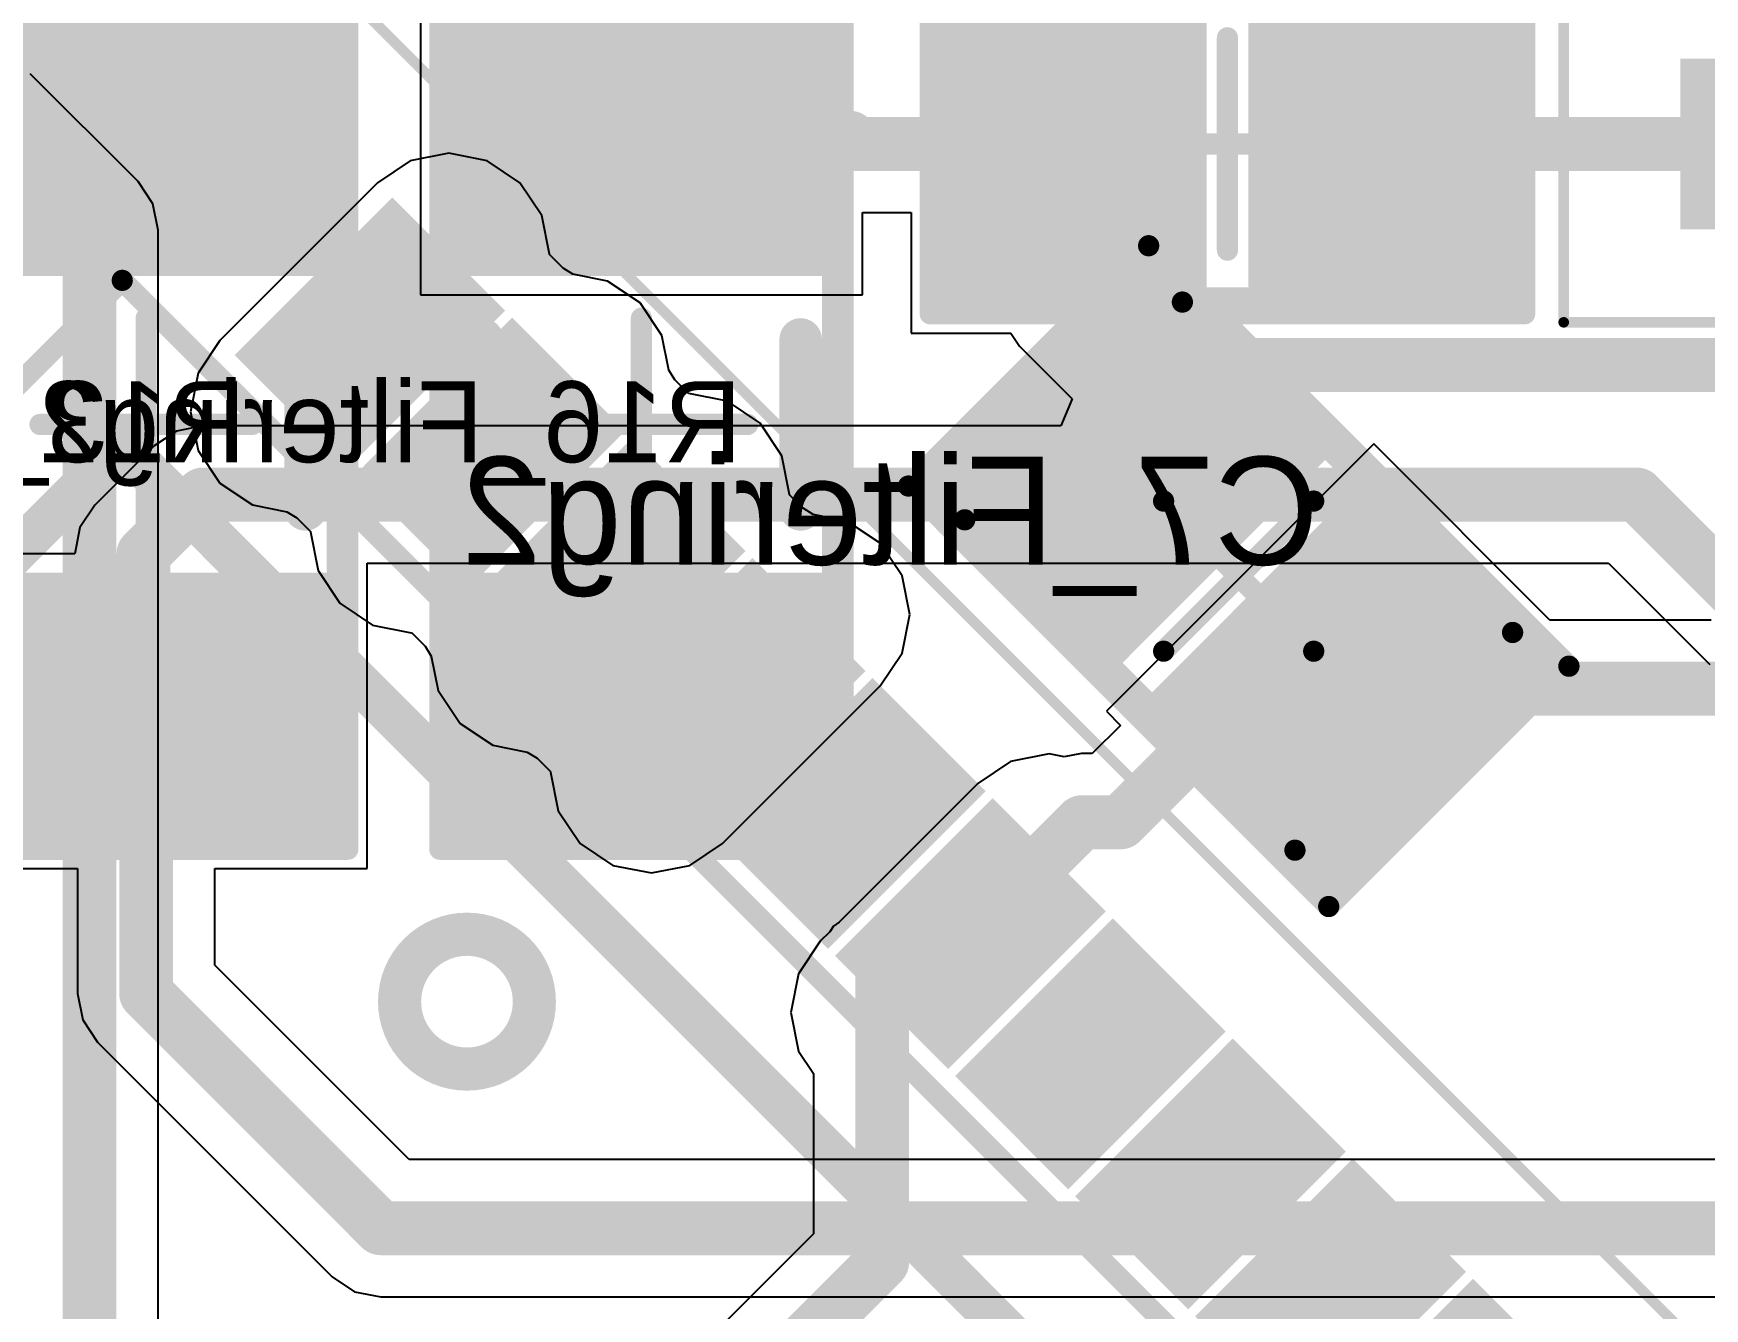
# Model space of a CAD drawing. Header units: millimetres. Extents: x 0.91 to 3, y 1 to 3.
# Drawn here: x 1.9756 to 2.2855, y 2.0801 to 2.3165 of the extents above; entities that cross this region are included whole.
import ezdxf

# ---------------------------------------------------------------- set-up
doc = ezdxf.new("R2010")
doc.units = ezdxf.units.MM
doc.header["$MEASUREMENT"] = 0
for name, color, linetype in [('BottomLayer', 5, 'Continuous'), ('BottomOverlay', 54, 'Continuous'), ('BottomPaste', 16, 'Continuous'), ('BottomSolder', 6, 'Continuous'), ('Mechanical13', 56, 'Continuous'), ('Mechanical15', 56, 'Continuous'), ('MultiLayer', 9, 'Continuous'), ('TopLayer', 1, 'Continuous'), ('TopOverlay', 2, 'Continuous'), ('TopPaste', 8, 'Continuous'), ('TopSolder', 216, 'Continuous')]:
    doc.layers.add(name, color=color, linetype=linetype)

# ---------------------------------------------------------------- blocks, each defined once
blk = doc.blocks.new('C0805_B_128')
at = {"layer": 'BottomLayer'}
for points, const_width in [([(-0.04035, 0.02756), (-0.04035, -0.02756)], 0.02165), ([(-0.0187, 0.02756), (-0.0187, -0.02756)], 0.02165), ([(0.0187, 0.02756), (0.0187, -0.02756)], 0.02165), ([(0.04036, 0.02756), (0.04036, -0.02756)], 0.02165), ([(-0.00787, 0.01378), (-0.05118, 0.01378)], 0.02756), ([(0.05118, 0.01378), (0.00788, 0.01378)], 0.02756), ([(-0.00787, -0.01378), (-0.05118, -0.01378)], 0.02756), ([(0.05118, -0.01378), (0.00788, -0.01378)], 0.02756)]:
    blk.add_lwpolyline(points, dxfattribs=dict(at, const_width=const_width))
at = {"layer": 'BottomLayer', "const_width": 0.02165}
for points in [[(-0.04035, 0, 1), (-0.0187, 0, 1)], [(0.0187, 0, 1), (0.04036, 0, 1)]]:
    blk.add_lwpolyline(points, format="xyb", close=True, dxfattribs=at)
at = {"layer": 'BottomPaste'}
for points, const_width in [([(-0.04035, 0.02756), (-0.04035, -0.02756)], 0.02165), ([(-0.0187, 0.02756), (-0.0187, -0.02756)], 0.02165), ([(0.0187, 0.02756), (0.0187, -0.02756)], 0.02165), ([(0.04036, 0.02756), (0.04036, -0.02756)], 0.02165), ([(-0.00787, 0.01378), (-0.05118, 0.01378)], 0.02756), ([(0.05118, 0.01378), (0.00788, 0.01378)], 0.02756), ([(-0.00787, -0.01378), (-0.05118, -0.01378)], 0.02756), ([(0.05118, -0.01378), (0.00788, -0.01378)], 0.02756)]:
    blk.add_lwpolyline(points, dxfattribs=dict(at, const_width=const_width))
at = {"layer": 'BottomPaste', "const_width": 0.02165}
for points in [[(-0.04035, 0, 1), (-0.0187, 0, 1)], [(0.0187, 0, 1), (0.04036, 0, 1)]]:
    blk.add_lwpolyline(points, format="xyb", close=True, dxfattribs=at)
at = {"layer": 'BottomSolder'}
for points, const_width in [([(-0.04235, 0.03156), (-0.04235, -0.03156)], 0.02565), ([(-0.0167, 0.03156), (-0.0167, -0.03156)], 0.02565), ([(0.0167, 0.03156), (0.0167, -0.03156)], 0.02565), ([(0.04236, 0.03156), (0.04236, -0.03156)], 0.02565), ([(-0.00387, 0.01578), (-0.05518, 0.01578)], 0.03156), ([(0.05518, 0.01578), (0.00388, 0.01578)], 0.03156), ([(-0.00387, -0.01578), (-0.05518, -0.01578)], 0.03156), ([(0.05518, -0.01578), (0.00388, -0.01578)], 0.03156)]:
    blk.add_lwpolyline(points, dxfattribs=dict(at, const_width=const_width))
at = {"layer": 'BottomSolder', "const_width": 0.02565}
for points in [[(-0.04235, 0, 1), (-0.0167, 0, 1)], [(0.0167, 0, 1), (0.04236, 0, 1)]]:
    blk.add_lwpolyline(points, format="xyb", close=True, dxfattribs=at)
at = {"layer": 'Mechanical13', "const_width": 0.00394}
for points in [[(-0.04331, 0.02854), (0.04331, 0.02854)], [(-0.04331, -0.02854), (-0.04331, 0.02854)], [(0.04331, -0.02854), (0.04331, 0.02854)], [(-0.04331, -0.02854), (0.04331, -0.02854)]]:
    blk.add_lwpolyline(points, dxfattribs=at)
at = {"layer": 'Mechanical13', "const_width": 0.00197}
for points in [[(-0.04429, 0.02854, 1), (-0.04232, 0.02854, 1)], [(-0.04429, 0.02854, 1), (-0.04232, 0.02854, 1)], [(0.04232, 0.02854, 1), (0.04429, 0.02854, 1)], [(0.04232, 0.02854, 1), (0.04429, 0.02854, 1)], [(-0.04429, -0.02854, 1), (-0.04232, -0.02854, 1)], [(-0.04429, -0.02854, 1), (-0.04232, -0.02854, 1)], [(0.04232, -0.02854, 1), (0.04429, -0.02854, 1)], [(0.04232, -0.02854, 1), (0.04429, -0.02854, 1)]]:
    blk.add_lwpolyline(points, format="xyb", close=True, dxfattribs=at)
at = {"layer": 'Mechanical15', "const_width": 0.00394}
for points in [[(-0.05512, 0.0315), (0.05512, 0.0315)], [(-0.05512, -0.0315), (-0.05512, 0.0315)], [(0.05512, -0.0315), (0.05512, 0.0315)], [(0, -0.01969), (0, 0.01968)], [(-0.01969, 0), (0.01968, 0)], [(-0.05512, -0.0315), (0.05512, -0.0315)]]:
    blk.add_lwpolyline(points, dxfattribs=at)
at = {"layer": 'Mechanical15', "const_width": 0.00197}
for points in [[(-0.0561, 0.0315, 1), (-0.05413, 0.0315, 1)], [(-0.0561, 0.0315, 1), (-0.05413, 0.0315, 1)], [(0.05413, 0.0315, 1), (0.0561, 0.0315, 1)], [(0.05413, 0.0315, 1), (0.0561, 0.0315, 1)], [(-0.00098, 0.01968, 1), (0.00098, 0.01968, 1)], [(-0.02067, 0, 1), (-0.0187, 0, 1)], [(0.0187, 0, 1), (0.02067, 0, 1)], [(-0.00098, -0.01969, 1), (0.00098, -0.01969, 1)], [(-0.0561, -0.0315, 1), (-0.05413, -0.0315, 1)], [(-0.0561, -0.0315, 1), (-0.05413, -0.0315, 1)], [(0.05413, -0.0315, 1), (0.0561, -0.0315, 1)], [(0.05413, -0.0315, 1), (0.0561, -0.0315, 1)]]:
    blk.add_lwpolyline(points, format="xyb", close=True, dxfattribs=at)
blk = doc.blocks.new('C0805_145')
at = {"layer": 'Mechanical13', "const_width": 0.00394}
for points in [[(-0.04331, 0.02854), (0.04331, 0.02854)], [(-0.04331, -0.02854), (-0.04331, 0.02854)], [(0.04331, -0.02854), (0.04331, 0.02854)], [(-0.04331, -0.02854), (0.04331, -0.02854)]]:
    blk.add_lwpolyline(points, dxfattribs=at)
at = {"layer": 'Mechanical13', "const_width": 0.00197}
for points in [[(-0.04429, 0.02854, 1), (-0.04232, 0.02854, 1)], [(-0.04429, 0.02854, 1), (-0.04232, 0.02854, 1)], [(0.04232, 0.02854, 1), (0.04429, 0.02854, 1)], [(0.04232, 0.02854, 1), (0.04429, 0.02854, 1)], [(-0.04429, -0.02854, 1), (-0.04232, -0.02854, 1)], [(-0.04429, -0.02854, 1), (-0.04232, -0.02854, 1)], [(0.04232, -0.02854, 1), (0.04429, -0.02854, 1)], [(0.04232, -0.02854, 1), (0.04429, -0.02854, 1)]]:
    blk.add_lwpolyline(points, format="xyb", close=True, dxfattribs=at)
at = {"layer": 'Mechanical15', "const_width": 0.00394}
for points in [[(-0.05512, 0.0315), (0.05512, 0.0315)], [(-0.05512, -0.0315), (-0.05512, 0.0315)], [(0.05512, -0.0315), (0.05512, 0.0315)], [(0, -0.01968), (0, 0.01968)], [(-0.01968, 0), (0.01968, 0)], [(-0.05512, -0.0315), (0.05512, -0.0315)]]:
    blk.add_lwpolyline(points, dxfattribs=at)
at = {"layer": 'Mechanical15', "const_width": 0.00197}
for points in [[(-0.0561, 0.0315, 1), (-0.05413, 0.0315, 1)], [(-0.0561, 0.0315, 1), (-0.05413, 0.0315, 1)], [(0.05413, 0.0315, 1), (0.0561, 0.0315, 1)], [(0.05413, 0.0315, 1), (0.0561, 0.0315, 1)], [(-0.00098, 0.01968, 1), (0.00098, 0.01968, 1)], [(-0.02067, 0, 1), (-0.0187, 0, 1)], [(0.0187, 0, 1), (0.02067, 0, 1)], [(-0.00098, -0.01968, 1), (0.00098, -0.01968, 1)], [(-0.0561, -0.0315, 1), (-0.05413, -0.0315, 1)], [(-0.0561, -0.0315, 1), (-0.05413, -0.0315, 1)], [(0.05413, -0.0315, 1), (0.0561, -0.0315, 1)], [(0.05413, -0.0315, 1), (0.0561, -0.0315, 1)]]:
    blk.add_lwpolyline(points, format="xyb", close=True, dxfattribs=at)
at = {"layer": 'TopLayer'}
for points, const_width in [([(-0.04035, -0.02756), (-0.04035, 0.02756)], 0.02165), ([(-0.0187, -0.02756), (-0.0187, 0.02756)], 0.02165), ([(0.0187, -0.02756), (0.0187, 0.02756)], 0.02165), ([(0.04035, -0.02756), (0.04035, 0.02756)], 0.02165), ([(-0.05118, 0.01378), (-0.00787, 0.01378)], 0.02756), ([(0.00787, 0.01378), (0.05118, 0.01378)], 0.02756), ([(-0.05118, -0.01378), (-0.00787, -0.01378)], 0.02756), ([(0.00787, -0.01378), (0.05118, -0.01378)], 0.02756)]:
    blk.add_lwpolyline(points, dxfattribs=dict(at, const_width=const_width))
at = {"layer": 'TopLayer', "const_width": 0.02165}
for points in [[(-0.04035, 0, 1), (-0.0187, 0, 1)], [(0.0187, 0, 1), (0.04035, 0, 1)]]:
    blk.add_lwpolyline(points, format="xyb", close=True, dxfattribs=at)
at = {"layer": 'TopPaste'}
for points, const_width in [([(-0.04035, -0.02756), (-0.04035, 0.02756)], 0.02165), ([(-0.0187, -0.02756), (-0.0187, 0.02756)], 0.02165), ([(0.0187, -0.02756), (0.0187, 0.02756)], 0.02165), ([(0.04035, -0.02756), (0.04035, 0.02756)], 0.02165), ([(-0.05118, 0.01378), (-0.00787, 0.01378)], 0.02756), ([(0.00787, 0.01378), (0.05118, 0.01378)], 0.02756), ([(-0.05118, -0.01378), (-0.00787, -0.01378)], 0.02756), ([(0.00787, -0.01378), (0.05118, -0.01378)], 0.02756)]:
    blk.add_lwpolyline(points, dxfattribs=dict(at, const_width=const_width))
at = {"layer": 'TopPaste', "const_width": 0.02165}
for points in [[(-0.04035, 0, 1), (-0.0187, 0, 1)], [(0.0187, 0, 1), (0.04035, 0, 1)]]:
    blk.add_lwpolyline(points, format="xyb", close=True, dxfattribs=at)
at = {"layer": 'TopSolder'}
for points, const_width in [([(-0.04235, -0.03156), (-0.04235, 0.03156)], 0.02565), ([(-0.0167, -0.03156), (-0.0167, 0.03156)], 0.02565), ([(0.0167, -0.03156), (0.0167, 0.03156)], 0.02565), ([(0.04235, -0.03156), (0.04235, 0.03156)], 0.02565), ([(-0.05518, 0.01578), (-0.00387, 0.01578)], 0.03156), ([(0.00387, 0.01578), (0.05518, 0.01578)], 0.03156), ([(-0.05518, -0.01578), (-0.00387, -0.01578)], 0.03156), ([(0.00387, -0.01578), (0.05518, -0.01578)], 0.03156)]:
    blk.add_lwpolyline(points, dxfattribs=dict(at, const_width=const_width))
at = {"layer": 'TopSolder', "const_width": 0.02565}
for points in [[(-0.04235, 0, 1), (-0.0167, 0, 1)], [(0.0167, 0, 1), (0.04235, 0, 1)]]:
    blk.add_lwpolyline(points, format="xyb", close=True, dxfattribs=at)
blk = doc.blocks.new('C1206_B_192')
at = {"layer": 'BottomLayer'}
for points, const_width in [([(-0.06398, 0.03346), (-0.06398, -0.03346)], 0.02165), ([(-0.04232, 0.03346), (-0.04232, -0.03346)], 0.02165), ([(0.04232, 0.03346), (0.04232, -0.03346)], 0.02165), ([(0.06398, 0.03346), (0.06398, -0.03346)], 0.02165), ([(-0.0315, 0.01673), (-0.0748, 0.01673)], 0.03346), ([(0.0748, 0.01673), (0.0315, 0.01673)], 0.03346), ([(-0.0315, -0.01673), (-0.0748, -0.01673)], 0.03346), ([(0.0748, -0.01673), (0.0315, -0.01673)], 0.03346)]:
    blk.add_lwpolyline(points, dxfattribs=dict(at, const_width=const_width))
at = {"layer": 'BottomLayer', "const_width": 0.02165}
for points in [[(-0.06398, 0, 1), (-0.04232, 0, 1)], [(0.04232, 0, 1), (0.06398, 0, 1)]]:
    blk.add_lwpolyline(points, format="xyb", close=True, dxfattribs=at)
at = {"layer": 'BottomOverlay', "const_width": 0.00787}
for points in [[(0.01575, 0.02953), (-0.01575, 0.02953)], [(0.01575, -0.02953), (-0.01575, -0.02953)]]:
    blk.add_lwpolyline(points, dxfattribs=at)
at = {"layer": 'BottomOverlay', "const_width": 0.00394}
for points in [[(-0.01772, 0.02953, 1), (-0.01378, 0.02953, 1)], [(0.01378, 0.02953, 1), (0.01772, 0.02953, 1)], [(-0.01772, -0.02953, 1), (-0.01378, -0.02953, 1)], [(0.01378, -0.02953, 1), (0.01772, -0.02953, 1)]]:
    blk.add_lwpolyline(points, format="xyb", close=True, dxfattribs=at)
at = {"layer": 'BottomPaste'}
for points, const_width in [([(-0.06398, 0.03346), (-0.06398, -0.03346)], 0.02165), ([(-0.04232, 0.03346), (-0.04232, -0.03346)], 0.02165), ([(0.04232, 0.03346), (0.04232, -0.03346)], 0.02165), ([(0.06398, 0.03346), (0.06398, -0.03346)], 0.02165), ([(-0.0315, 0.01673), (-0.0748, 0.01673)], 0.03346), ([(0.0748, 0.01673), (0.0315, 0.01673)], 0.03346), ([(-0.0315, -0.01673), (-0.0748, -0.01673)], 0.03346), ([(0.0748, -0.01673), (0.0315, -0.01673)], 0.03346)]:
    blk.add_lwpolyline(points, dxfattribs=dict(at, const_width=const_width))
at = {"layer": 'BottomPaste', "const_width": 0.02165}
for points in [[(-0.06398, 0, 1), (-0.04232, 0, 1)], [(0.04232, 0, 1), (0.06398, 0, 1)]]:
    blk.add_lwpolyline(points, format="xyb", close=True, dxfattribs=at)
at = {"layer": 'BottomSolder'}
for points, const_width in [([(-0.06598, 0.03746), (-0.06598, -0.03746)], 0.02565), ([(-0.04032, 0.03746), (-0.04032, -0.03746)], 0.02565), ([(0.04032, 0.03746), (0.04032, -0.03746)], 0.02565), ([(0.06598, 0.03746), (0.06598, -0.03746)], 0.02565), ([(-0.0275, 0.01873), (-0.0788, 0.01873)], 0.03746), ([(0.0788, 0.01873), (0.0275, 0.01873)], 0.03746), ([(-0.0275, -0.01873), (-0.0788, -0.01873)], 0.03746), ([(0.0788, -0.01873), (0.0275, -0.01873)], 0.03746)]:
    blk.add_lwpolyline(points, dxfattribs=dict(at, const_width=const_width))
at = {"layer": 'BottomSolder', "const_width": 0.02565}
for points in [[(-0.06598, 0, 1), (-0.04032, 0, 1)], [(0.04032, 0, 1), (0.06598, 0, 1)]]:
    blk.add_lwpolyline(points, format="xyb", close=True, dxfattribs=at)
at = {"layer": 'Mechanical13', "const_width": 0.00394}
for points in [[(0.06693, 0.03543), (-0.06693, 0.03543)], [(-0.06693, -0.03543), (-0.06693, 0.03543)], [(0.06693, -0.03543), (0.06693, 0.03543)], [(0.06693, -0.03543), (-0.06693, -0.03543)]]:
    blk.add_lwpolyline(points, dxfattribs=at)
at = {"layer": 'Mechanical13', "const_width": 0.00197}
for points in [[(-0.06791, 0.03543, 1), (-0.06595, 0.03543, 1)], [(-0.06791, 0.03543, 1), (-0.06595, 0.03543, 1)], [(0.06595, 0.03543, 1), (0.06791, 0.03543, 1)], [(0.06595, 0.03543, 1), (0.06791, 0.03543, 1)], [(-0.06791, -0.03543, 1), (-0.06595, -0.03543, 1)], [(-0.06791, -0.03543, 1), (-0.06595, -0.03543, 1)], [(0.06595, -0.03543, 1), (0.06791, -0.03543, 1)], [(0.06595, -0.03543, 1), (0.06791, -0.03543, 1)]]:
    blk.add_lwpolyline(points, format="xyb", close=True, dxfattribs=at)
at = {"layer": 'Mechanical15', "const_width": 0.00394}
for points in [[(0.07874, 0.0374), (-0.07874, 0.0374)], [(-0.07874, -0.0374), (-0.07874, 0.0374)], [(0.07874, -0.0374), (0.07874, 0.0374)], [(0, -0.01969), (0, 0.01968)], [(0.01968, 0), (-0.01969, 0)], [(0.07874, -0.0374), (-0.07874, -0.0374)]]:
    blk.add_lwpolyline(points, dxfattribs=at)
at = {"layer": 'Mechanical15', "const_width": 0.00197}
for points in [[(-0.07972, 0.0374, 1), (-0.07776, 0.0374, 1)], [(-0.07972, 0.0374, 1), (-0.07776, 0.0374, 1)], [(0.07776, 0.0374, 1), (0.07972, 0.0374, 1)], [(0.07776, 0.0374, 1), (0.07972, 0.0374, 1)], [(-0.00098, 0.01968, 1), (0.00098, 0.01968, 1)], [(-0.02067, 0, 1), (-0.0187, 0, 1)], [(0.0187, 0, 1), (0.02067, 0, 1)], [(-0.00098, -0.01969, 1), (0.00098, -0.01969, 1)], [(-0.07972, -0.0374, 1), (-0.07776, -0.0374, 1)], [(-0.07972, -0.0374, 1), (-0.07776, -0.0374, 1)], [(0.07776, -0.0374, 1), (0.07972, -0.0374, 1)], [(0.07776, -0.0374, 1), (0.07972, -0.0374, 1)]]:
    blk.add_lwpolyline(points, format="xyb", close=True, dxfattribs=at)
blk = doc.blocks.new('C1206_B_198')
at = {"layer": 'BottomLayer'}
for points, const_width in [([(-0.06398, 0.03346), (-0.06398, -0.03346)], 0.02165), ([(-0.04232, 0.03346), (-0.04232, -0.03346)], 0.02165), ([(0.04232, 0.03346), (0.04232, -0.03346)], 0.02165), ([(0.06398, 0.03346), (0.06398, -0.03346)], 0.02165), ([(-0.0315, 0.01673), (-0.0748, 0.01673)], 0.03346), ([(0.0748, 0.01673), (0.0315, 0.01673)], 0.03346), ([(-0.0315, -0.01673), (-0.0748, -0.01673)], 0.03346), ([(0.0748, -0.01673), (0.0315, -0.01673)], 0.03346)]:
    blk.add_lwpolyline(points, dxfattribs=dict(at, const_width=const_width))
at = {"layer": 'BottomLayer', "const_width": 0.02165}
for points in [[(-0.06398, 0, 1), (-0.04232, 0, 1)], [(0.04232, 0, 1), (0.06398, 0, 1)]]:
    blk.add_lwpolyline(points, format="xyb", close=True, dxfattribs=at)
at = {"layer": 'BottomOverlay', "const_width": 0.00787}
for points in [[(0.01575, 0.02953), (-0.01575, 0.02953)], [(0.01575, -0.02953), (-0.01575, -0.02953)]]:
    blk.add_lwpolyline(points, dxfattribs=at)
at = {"layer": 'BottomOverlay', "const_width": 0.00394}
for points in [[(-0.01772, 0.02953, 1), (-0.01378, 0.02953, 1)], [(0.01378, 0.02953, 1), (0.01772, 0.02953, 1)], [(-0.01772, -0.02953, 1), (-0.01378, -0.02953, 1)], [(0.01378, -0.02953, 1), (0.01772, -0.02953, 1)]]:
    blk.add_lwpolyline(points, format="xyb", close=True, dxfattribs=at)
at = {"layer": 'BottomPaste'}
for points, const_width in [([(-0.06398, 0.03346), (-0.06398, -0.03346)], 0.02165), ([(-0.04232, 0.03346), (-0.04232, -0.03346)], 0.02165), ([(0.04232, 0.03346), (0.04232, -0.03346)], 0.02165), ([(0.06398, 0.03346), (0.06398, -0.03346)], 0.02165), ([(-0.0315, 0.01673), (-0.0748, 0.01673)], 0.03346), ([(0.0748, 0.01673), (0.0315, 0.01673)], 0.03346), ([(-0.0315, -0.01673), (-0.0748, -0.01673)], 0.03346), ([(0.0748, -0.01673), (0.0315, -0.01673)], 0.03346)]:
    blk.add_lwpolyline(points, dxfattribs=dict(at, const_width=const_width))
at = {"layer": 'BottomPaste', "const_width": 0.02165}
for points in [[(-0.06398, 0, 1), (-0.04232, 0, 1)], [(0.04232, 0, 1), (0.06398, 0, 1)]]:
    blk.add_lwpolyline(points, format="xyb", close=True, dxfattribs=at)
at = {"layer": 'BottomSolder'}
for points, const_width in [([(-0.06598, 0.03746), (-0.06598, -0.03746)], 0.02565), ([(-0.04032, 0.03746), (-0.04032, -0.03746)], 0.02565), ([(0.04032, 0.03746), (0.04032, -0.03746)], 0.02565), ([(0.06598, 0.03746), (0.06598, -0.03746)], 0.02565), ([(-0.0275, 0.01873), (-0.0788, 0.01873)], 0.03746), ([(0.0788, 0.01873), (0.0275, 0.01873)], 0.03746), ([(-0.0275, -0.01873), (-0.0788, -0.01873)], 0.03746), ([(0.0788, -0.01873), (0.0275, -0.01873)], 0.03746)]:
    blk.add_lwpolyline(points, dxfattribs=dict(at, const_width=const_width))
at = {"layer": 'BottomSolder', "const_width": 0.02565}
for points in [[(-0.06598, 0, 1), (-0.04032, 0, 1)], [(0.04032, 0, 1), (0.06598, 0, 1)]]:
    blk.add_lwpolyline(points, format="xyb", close=True, dxfattribs=at)
at = {"layer": 'Mechanical13', "const_width": 0.00394}
for points in [[(0.06693, 0.03543), (-0.06693, 0.03543)], [(-0.06693, -0.03543), (-0.06693, 0.03543)], [(0.06693, -0.03543), (0.06693, 0.03543)], [(0.06693, -0.03543), (-0.06693, -0.03543)]]:
    blk.add_lwpolyline(points, dxfattribs=at)
at = {"layer": 'Mechanical13', "const_width": 0.00197}
for points in [[(-0.06791, 0.03543, 1), (-0.06595, 0.03543, 1)], [(-0.06791, 0.03543, 1), (-0.06595, 0.03543, 1)], [(0.06595, 0.03543, 1), (0.06791, 0.03543, 1)], [(0.06595, 0.03543, 1), (0.06791, 0.03543, 1)], [(-0.06791, -0.03543, 1), (-0.06595, -0.03543, 1)], [(-0.06791, -0.03543, 1), (-0.06595, -0.03543, 1)], [(0.06595, -0.03543, 1), (0.06791, -0.03543, 1)], [(0.06595, -0.03543, 1), (0.06791, -0.03543, 1)]]:
    blk.add_lwpolyline(points, format="xyb", close=True, dxfattribs=at)
at = {"layer": 'Mechanical15', "const_width": 0.00394}
for points in [[(0.07874, 0.0374), (-0.07874, 0.0374)], [(-0.07874, -0.0374), (-0.07874, 0.0374)], [(0.07874, -0.0374), (0.07874, 0.0374)], [(0, -0.01968), (0, 0.01969)], [(0.01968, 0), (-0.01969, 0)], [(0.07874, -0.0374), (-0.07874, -0.0374)]]:
    blk.add_lwpolyline(points, dxfattribs=at)
at = {"layer": 'Mechanical15', "const_width": 0.00197}
for points in [[(-0.07972, 0.0374, 1), (-0.07776, 0.0374, 1)], [(-0.07972, 0.0374, 1), (-0.07776, 0.0374, 1)], [(0.07776, 0.0374, 1), (0.07972, 0.0374, 1)], [(0.07776, 0.0374, 1), (0.07972, 0.0374, 1)], [(-0.00098, 0.01969, 1), (0.00098, 0.01969, 1)], [(-0.02067, 0, 1), (-0.0187, 0, 1)], [(0.0187, 0, 1), (0.02067, 0, 1)], [(-0.00098, -0.01968, 1), (0.00098, -0.01968, 1)], [(-0.07972, -0.0374, 1), (-0.07776, -0.0374, 1)], [(-0.07972, -0.0374, 1), (-0.07776, -0.0374, 1)], [(0.07776, -0.0374, 1), (0.07972, -0.0374, 1)], [(0.07776, -0.0374, 1), (0.07972, -0.0374, 1)]]:
    blk.add_lwpolyline(points, format="xyb", close=True, dxfattribs=at)
blk = doc.blocks.new('TI_D14_N_B_222')
at = {"layer": 'BottomLayer', "const_width": 0.01181}
for points in [[(-0.12598, -0.14409), (-0.06299, -0.14409)], [(-0.12598, -0.15591), (-0.06299, -0.15591)]]:
    blk.add_lwpolyline(points, dxfattribs=at)
blk.add_lwpolyline([(-0.12598, -0.15591, 1), (-0.12598, -0.14409)], format="xyb", dxfattribs=at)
at = {"layer": 'BottomPaste', "const_width": 0.01181}
for points in [[(-0.12598, -0.14409), (-0.06299, -0.14409)], [(-0.12598, -0.15591), (-0.06299, -0.15591)]]:
    blk.add_lwpolyline(points, dxfattribs=at)
blk.add_lwpolyline([(-0.12598, -0.15591, 1), (-0.12598, -0.14409)], format="xyb", dxfattribs=at)
at = {"layer": 'BottomSolder', "const_width": 0.01581}
for points in [[(-0.12598, -0.14209), (-0.06299, -0.14209)], [(-0.12598, -0.15791), (-0.06299, -0.15791)]]:
    blk.add_lwpolyline(points, dxfattribs=at)
blk.add_lwpolyline([(-0.12598, -0.15791, 1), (-0.12598, -0.14209)], format="xyb", dxfattribs=at)
at = {"layer": 'Mechanical15', "const_width": 0.00197}
for points in [[(-0.14764, -0.18307), (-0.14764, 0.18307)], [(-0.14764, -0.18307), (0.14764, -0.18307)]]:
    blk.add_lwpolyline(points, dxfattribs=at)
at = {"layer": 'Mechanical15', "const_width": 0.000984}
blk.add_lwpolyline([(-0.14813, -0.18307, 1), (-0.14715, -0.18307, 1)], format="xyb", close=True, dxfattribs=at)
blk.add_lwpolyline([(-0.14813, -0.18307, 1), (-0.14715, -0.18307, 1)], format="xyb", close=True, dxfattribs=at)
blk = doc.blocks.new('MCHP_TQFP_PT44_N_226')
at = {"layer": 'Mechanical13', "const_width": 0.00394}
for points in [[(-0.19685, 0.19685), (0.19685, 0.19685)], [(0.19685, 0.19685), (0.19685, -0.19685)]]:
    blk.add_lwpolyline(points, dxfattribs=at)
at = {"layer": 'Mechanical13', "const_width": 0.00197}
blk.add_lwpolyline([(0.19587, 0.19685, 1), (0.19783, 0.19685, 1)], format="xyb", close=True, dxfattribs=at)
blk.add_lwpolyline([(0.19587, 0.19685, 1), (0.19783, 0.19685, 1)], format="xyb", close=True, dxfattribs=at)
at = {"layer": 'Mechanical15', "const_width": 0.00197}
blk.add_lwpolyline([(0.26378, 0.26378), (0.26378, -0.26378)], dxfattribs=at)
at = {"layer": 'TopLayer', "const_width": 0.01083}
for points in [[(0.24311, 0.16289), (0.20177, 0.16289)], [(0.24311, 0.15207), (0.20177, 0.15207)], [(0.24311, 0.1314), (0.20177, 0.1314)], [(0.24311, 0.12057), (0.20177, 0.12057)], [(0.24311, 0.0999), (0.20177, 0.0999)], [(0.24311, 0.08907), (0.20177, 0.08907)], [(0.24311, 0.0684), (0.20177, 0.0684)], [(0.24311, 0.05758), (0.20177, 0.05758)], [(0.24311, 0.03691), (0.20177, 0.03691)], [(0.24311, 0.02608), (0.20177, 0.02608)], [(0.24311, 0.00541), (0.20177, 0.00541)], [(0.24311, -0.00541), (0.20177, -0.00541)], [(0.24311, -0.02608), (0.20177, -0.02608)], [(0.24311, -0.03691), (0.20177, -0.03691)], [(0.24311, -0.05758), (0.20177, -0.05758)], [(0.24311, -0.06841), (0.20177, -0.06841)], [(0.24311, -0.08907), (0.20177, -0.08907)], [(0.24311, -0.0999), (0.20177, -0.0999)], [(0.24311, -0.12057), (0.20177, -0.12057)]]:
    blk.add_lwpolyline(points, dxfattribs=at)
for points in [[(0.20177, 0.15207, 1), (0.20177, 0.16289)], [(0.24311, 0.16289, 1), (0.24311, 0.15207)], [(0.20177, 0.12057, 1), (0.20177, 0.1314)], [(0.24311, 0.1314, 1), (0.24311, 0.12057)], [(0.20177, 0.08907, 1), (0.20177, 0.0999)], [(0.24311, 0.0999, 1), (0.24311, 0.08907)], [(0.20177, 0.05758, 1), (0.20177, 0.0684)], [(0.24311, 0.0684, 1), (0.24311, 0.05758)], [(0.20177, 0.02608, 1), (0.20177, 0.03691)], [(0.24311, 0.03691, 1), (0.24311, 0.02608)], [(0.20177, -0.00541, 1), (0.20177, 0.00541)], [(0.24311, 0.00541, 1), (0.24311, -0.00541)], [(0.20177, -0.03691, 1), (0.20177, -0.02608)], [(0.24311, -0.02608, 1), (0.24311, -0.03691)], [(0.20177, -0.06841, 1), (0.20177, -0.05758)], [(0.24311, -0.05758, 1), (0.24311, -0.06841)], [(0.24311, -0.08907, 1), (0.24311, -0.0999)], [(0.24311, -0.12057, 1), (0.24311, -0.1314)]]:
    blk.add_lwpolyline(points, format="xyb", dxfattribs=at)
for points in [[(0.21703, 0.15748, 1), (0.22785, 0.15748, 1)], [(0.21703, 0.12598, 1), (0.22786, 0.12598, 1)], [(0.21703, 0.09449, 1), (0.22785, 0.09449, 1)], [(0.21703, 0.06299, 1), (0.22786, 0.06299, 1)], [(0.21703, 0.0315, 1), (0.22785, 0.0315, 1)], [(0.21703, 0, 1), (0.22786, 0, 1)], [(0.21703, -0.0315, 1), (0.22785, -0.0315, 1)], [(0.21703, -0.06299, 1), (0.22786, -0.06299, 1)], [(0.21703, -0.09449, 1), (0.22785, -0.09449, 1)]]:
    blk.add_lwpolyline(points, format="xyb", close=True, dxfattribs=at)
at = {"layer": 'TopOverlay', "const_width": 0.00787}
for points in [[(-0.1752, 0.1752), (0.1752, 0.1752)], [(0.1752, 0.1752), (0.1752, -0.1752)]]:
    blk.add_lwpolyline(points, dxfattribs=at)
at = {"layer": 'TopOverlay', "const_width": 0.00394}
blk.add_lwpolyline([(0.17323, 0.1752, 1), (0.17717, 0.1752, 1)], format="xyb", close=True, dxfattribs=at)
blk.add_lwpolyline([(0.17323, 0.1752, 1), (0.17717, 0.1752, 1)], format="xyb", close=True, dxfattribs=at)
at = {"layer": 'TopPaste', "const_width": 0.01083}
for points in [[(0.24311, 0.16289), (0.20177, 0.16289)], [(0.24311, 0.15207), (0.20177, 0.15207)], [(0.24311, 0.1314), (0.20177, 0.1314)], [(0.24311, 0.12057), (0.20177, 0.12057)], [(0.24311, 0.0999), (0.20177, 0.0999)], [(0.24311, 0.08907), (0.20177, 0.08907)], [(0.24311, 0.0684), (0.20177, 0.0684)], [(0.24311, 0.05758), (0.20177, 0.05758)], [(0.24311, 0.03691), (0.20177, 0.03691)], [(0.24311, 0.02608), (0.20177, 0.02608)], [(0.24311, 0.00541), (0.20177, 0.00541)], [(0.24311, -0.00541), (0.20177, -0.00541)], [(0.24311, -0.02608), (0.20177, -0.02608)], [(0.24311, -0.03691), (0.20177, -0.03691)], [(0.24311, -0.05758), (0.20177, -0.05758)], [(0.24311, -0.06841), (0.20177, -0.06841)], [(0.24311, -0.08907), (0.20177, -0.08907)], [(0.24311, -0.0999), (0.20177, -0.0999)], [(0.24311, -0.12057), (0.20177, -0.12057)]]:
    blk.add_lwpolyline(points, dxfattribs=at)
for points in [[(0.20177, 0.15207, 1), (0.20177, 0.16289)], [(0.24311, 0.16289, 1), (0.24311, 0.15207)], [(0.20177, 0.12057, 1), (0.20177, 0.1314)], [(0.24311, 0.1314, 1), (0.24311, 0.12057)], [(0.20177, 0.08907, 1), (0.20177, 0.0999)], [(0.24311, 0.0999, 1), (0.24311, 0.08907)], [(0.20177, 0.05758, 1), (0.20177, 0.0684)], [(0.24311, 0.0684, 1), (0.24311, 0.05758)], [(0.20177, 0.02608, 1), (0.20177, 0.03691)], [(0.24311, 0.03691, 1), (0.24311, 0.02608)], [(0.20177, -0.00541, 1), (0.20177, 0.00541)], [(0.24311, 0.00541, 1), (0.24311, -0.00541)], [(0.20177, -0.03691, 1), (0.20177, -0.02608)], [(0.24311, -0.02608, 1), (0.24311, -0.03691)], [(0.20177, -0.06841, 1), (0.20177, -0.05758)], [(0.24311, -0.05758, 1), (0.24311, -0.06841)], [(0.24311, -0.08907, 1), (0.24311, -0.0999)], [(0.24311, -0.12057, 1), (0.24311, -0.1314)]]:
    blk.add_lwpolyline(points, format="xyb", dxfattribs=at)
for points in [[(0.21703, 0.15748, 1), (0.22785, 0.15748, 1)], [(0.21703, 0.12598, 1), (0.22786, 0.12598, 1)], [(0.21703, 0.09449, 1), (0.22785, 0.09449, 1)], [(0.21703, 0.06299, 1), (0.22786, 0.06299, 1)], [(0.21703, 0.0315, 1), (0.22785, 0.0315, 1)], [(0.21703, 0, 1), (0.22786, 0, 1)], [(0.21703, -0.0315, 1), (0.22785, -0.0315, 1)], [(0.21703, -0.06299, 1), (0.22786, -0.06299, 1)], [(0.21703, -0.09449, 1), (0.22785, -0.09449, 1)]]:
    blk.add_lwpolyline(points, format="xyb", close=True, dxfattribs=at)
at = {"layer": 'TopSolder', "const_width": 0.01483}
for points in [[(0.24311, 0.16489), (0.20177, 0.16489)], [(0.24311, 0.15007), (0.20177, 0.15007)], [(0.24311, 0.1334), (0.20177, 0.1334)], [(0.24311, 0.11857), (0.20177, 0.11857)], [(0.24311, 0.1019), (0.20177, 0.1019)], [(0.24311, 0.08707), (0.20177, 0.08707)], [(0.24311, 0.0704), (0.20177, 0.0704)], [(0.24311, 0.05558), (0.20177, 0.05558)], [(0.24311, 0.03891), (0.20177, 0.03891)], [(0.24311, 0.02408), (0.20177, 0.02408)], [(0.24311, 0.00741), (0.20177, 0.00741)], [(0.24311, -0.00741), (0.20177, -0.00741)], [(0.24311, -0.02408), (0.20177, -0.02408)], [(0.24311, -0.03891), (0.20177, -0.03891)], [(0.24311, -0.05558), (0.20177, -0.05558)], [(0.24311, -0.07041), (0.20177, -0.07041)], [(0.24311, -0.08707), (0.20177, -0.08707)], [(0.24311, -0.1019), (0.20177, -0.1019)], [(0.24311, -0.11857), (0.20177, -0.11857)]]:
    blk.add_lwpolyline(points, dxfattribs=at)
for points in [[(0.20177, 0.15007, 1), (0.20177, 0.16489)], [(0.24311, 0.16489, 1), (0.24311, 0.15007)], [(0.20177, 0.11857, 1), (0.20177, 0.1334)], [(0.24311, 0.1334, 1), (0.24311, 0.11857)], [(0.20177, 0.08707, 1), (0.20177, 0.1019)], [(0.24311, 0.1019, 1), (0.24311, 0.08707)], [(0.20177, 0.05558, 1), (0.20177, 0.0704)], [(0.24311, 0.0704, 1), (0.24311, 0.05558)], [(0.20177, 0.02408, 1), (0.20177, 0.03891)], [(0.24311, 0.03891, 1), (0.24311, 0.02408)], [(0.20177, -0.00741, 1), (0.20177, 0.00741)], [(0.24311, 0.00741, 1), (0.24311, -0.00741)], [(0.20177, -0.03891, 1), (0.20177, -0.02408)], [(0.24311, -0.02408, 1), (0.24311, -0.03891)], [(0.20177, -0.07041, 1), (0.20177, -0.05558)], [(0.24311, -0.05558, 1), (0.24311, -0.07041)], [(0.20177, -0.1019, 1), (0.20177, -0.08707)], [(0.24311, -0.08707, 1), (0.24311, -0.1019)], [(0.24311, -0.11857, 1), (0.24311, -0.1334)]]:
    blk.add_lwpolyline(points, format="xyb", dxfattribs=at)
for points in [[(0.21503, 0.15748, 1), (0.22985, 0.15748, 1)], [(0.21503, 0.12598, 1), (0.22986, 0.12598, 1)], [(0.21503, 0.09449, 1), (0.22985, 0.09449, 1)], [(0.21503, 0.06299, 1), (0.22986, 0.06299, 1)], [(0.21503, 0.0315, 1), (0.22985, 0.0315, 1)], [(0.21503, 0, 1), (0.22986, 0, 1)], [(0.21503, -0.0315, 1), (0.22985, -0.0315, 1)], [(0.21503, -0.06299, 1), (0.22986, -0.06299, 1)], [(0.21503, -0.09449, 1), (0.22985, -0.09449, 1)]]:
    blk.add_lwpolyline(points, format="xyb", close=True, dxfattribs=at)

msp = doc.modelspace()

# ---------------------------------------------------------------- linework, layer by layer
at = {"layer": 'BottomLayer'}
for p, q in [((2.0474, 2.3263), (2.0474, 2.268)), ((2.12933, 2.268), (2.12933, 2.28326)), ((2.12933, 2.28326), (2.13836, 2.28326)), ((2.13836, 2.28326), (2.13836, 2.26094)), ((2.0474, 2.268), (2.12933, 2.268)), ((2.13836, 2.26094), (2.15685, 2.26094)), ((2.15685, 2.26094), (2.1585, 2.25848)), ((2.1585, 2.25848), (2.16823, 2.24874)), ((2.16823, 2.24874), (2.16616, 2.24374)), ((2.00212, 2.24277), (1.99799, 2.24001)), ((2.007, 2.24374), (2.00212, 2.24277)), ((2.16616, 2.24374), (2.007, 2.24374)), ((1.99799, 2.24001), (1.98699, 2.22901)), ((1.98699, 2.22901), (1.98423, 2.22488)), ((1.98423, 2.22488), (1.98326, 2.22)), ((1.98326, 2.22), (1.95555, 2.22)), ((2.03748, 2.1617), (2.03748, 2.21826)), ((2.03748, 2.21826), (2.26772, 2.21826)), ((2.26772, 2.21826), (2.28649, 2.19949)), ((1.95555, 2.1617), (1.98377, 2.1617)), ((1.98377, 2.1617), (1.98377, 2.13849)), ((2.00926, 2.14377), (2.00926, 2.1617)), ((2.00926, 2.1617), (2.03748, 2.1617)), ((2.04528, 2.10774), (2.00926, 2.14377)), ((1.98377, 2.13849), (1.98474, 2.13361)), ((1.98474, 2.13361), (1.9875, 2.12948)), ((1.9875, 2.12948), (2.03099, 2.08599)), ((2.50521, 2.10774), (2.04528, 2.10774)), ((2.03099, 2.08599), (2.03512, 2.08323)), ((2.03512, 2.08323), (2.04, 2.08226)), ((2.04, 2.08226), (2.62, 2.08226))]:
    msp.add_line(p, q, dxfattribs=at)
at = {"layer": 'BottomLayer', "const_width": 0.01}
for points in [[(2.22657, 2.296), (2.22657, 2.323)], [(2.08836, 2.29715), (2.127, 2.29715)], [(2.127, 2.29715), (2.12815, 2.296)], [(2.12815, 2.296), (2.16751, 2.296)], [(2.16751, 2.26749), (2.16751, 2.296)], [(2.22657, 2.296), (2.31255, 2.296)], [(2.16751, 2.26749), (2.18, 2.255)], [(2.18, 2.255), (2.2945, 2.255)], [(1.996, 2.22), (2.007, 2.231)], [(2.007, 2.231), (2.273, 2.231)], [(2.273, 2.231), (2.2955, 2.2085)], [(1.996, 2.19085), (1.996, 2.22)], [(1.96562, 2.19085), (1.996, 2.19085)], [(1.996, 2.19085), (1.99651, 2.19085)], [(1.99651, 2.13849), (1.99651, 2.19085)], [(1.99651, 2.13849), (2.04, 2.095)], [(2.04, 2.095), (2.62, 2.095)]]:
    msp.add_lwpolyline(points, dxfattribs=at)
at = {"layer": 'BottomLayer'}
for points, const_width in [([(2.08586, 2.29715, 1), (2.09086, 2.29715, 1)], 0.005), ([(2.1245, 2.29715, 1), (2.1295, 2.29715, 1)], 0.005), ([(2.1245, 2.29715, 1), (2.1295, 2.29715, 1)], 0.005), ([(2.12565, 2.296, 1), (2.13065, 2.296, 1)], 0.005), ([(2.12565, 2.296, 1), (2.13065, 2.296, 1)], 0.005), ([(2.16501, 2.296, 1), (2.17001, 2.296, 1)], 0.005), ([(2.16501, 2.296, 1), (2.17001, 2.296, 1)], 0.005), ([(2.22407, 2.296, 1), (2.22907, 2.296, 1)], 0.005), ([(2.22407, 2.296, 1), (2.22907, 2.296, 1)], 0.005), ([(2.16501, 2.26749, 1), (2.17001, 2.26749, 1)], 0.005), ([(2.16501, 2.26749, 1), (2.17001, 2.26749, 1)], 0.005), ([(2.1775, 2.255, 1), (2.1825, 2.255, 1)], 0.005), ([(2.1775, 2.255, 1), (2.1825, 2.255, 1)], 0.005), ([(2.0045, 2.231, 1), (2.0095, 2.231, 1)], 0.005), ([(2.0045, 2.231, 1), (2.0095, 2.231, 1)], 0.005), ([(2.2705, 2.231, 1), (2.2755, 2.231, 1)], 0.005), ([(2.2705, 2.231, 1), (2.2755, 2.231, 1)], 0.005), ([(1.9935, 2.22, 1), (1.9985, 2.22, 1)], 0.005), ([(1.9935, 2.22, 1), (1.9985, 2.22, 1)], 0.005), ([(1.9935, 2.19085, 1), (1.9985, 2.19085, 1)], 0.005), ([(1.9935, 2.19085, 1), (1.9985, 2.19085, 1)], 0.005), ([(1.9935, 2.19085, 1), (1.9985, 2.19085, 1)], 0.005), ([(1.99401, 2.19085, 1), (1.99901, 2.19085, 1)], 0.005), ([(1.99401, 2.19085, 1), (1.99901, 2.19085, 1)], 0.005), ([(2.0455, 2.137, 1), (2.0665, 2.137, 1)], 0.004), ([(1.99401, 2.13849, 1), (1.99901, 2.13849, 1)], 0.005), ([(1.99401, 2.13849, 1), (1.99901, 2.13849, 1)], 0.005), ([(2.0375, 2.095, 1), (2.0425, 2.095, 1)], 0.005), ([(2.0375, 2.095, 1), (2.0425, 2.095, 1)], 0.005)]:
    msp.add_lwpolyline(points, format="xyb", close=True, dxfattribs=dict(at, const_width=const_width))
at = {"layer": 'BottomSolder', "const_width": 0.008}
msp.add_lwpolyline([(2.0435, 2.137, 1), (2.0685, 2.137, 1)], format="xyb", close=True, dxfattribs=at)
at = {"layer": 'MultiLayer', "const_width": 0.004}
msp.add_lwpolyline([(2.0455, 2.137, 1), (2.0665, 2.137, 1)], format="xyb", close=True, dxfattribs=at)
at = {"layer": 'TopLayer'}
for p, q in [((1.99501, 2.28901), (1.97501, 2.30901)), ((2.05262, 2.29427), (2.04546, 2.29284)), ((2.05977, 2.29284), (2.05262, 2.29427)), ((2.04546, 2.29284), (2.0394, 2.28879)), ((2.06583, 2.28879), (2.05977, 2.29284)), ((1.99777, 2.28488), (1.99501, 2.28901)), ((2.0394, 2.28879), (2.01017, 2.25956)), ((2.06988, 2.28273), (2.06583, 2.28879)), ((1.99874, 2.28), (1.99777, 2.28488)), ((2.0713, 2.27558), (2.06988, 2.28273)), ((1.99874, 1.97901), (1.99874, 2.28)), ((2.07129, 2.27552), (2.0713, 2.27558)), ((2.07382, 2.27299), (2.07129, 2.27552)), ((2.07566, 2.27184), (2.07382, 2.27299)), ((2.08204, 2.27057), (2.07566, 2.27184)), ((2.0881, 2.26652), (2.08204, 2.27057)), ((2.09215, 2.26046), (2.0881, 2.26652)), ((2.01017, 2.25956), (2.00612, 2.2535)), ((2.09342, 2.25408), (2.09215, 2.26046)), ((2.00612, 2.2535), (2.0047, 2.24635)), ((2.09457, 2.25224), (2.09342, 2.25408)), ((2.0971, 2.24971), (2.09457, 2.25224)), ((2.09716, 2.24972), (2.0971, 2.24971)), ((2.10431, 2.2483), (2.09716, 2.24972)), ((2.11037, 2.24425), (2.10431, 2.2483)), ((2.0047, 2.24635), (2.00612, 2.2392)), ((2.11442, 2.23819), (2.11037, 2.24425)), ((2.00612, 2.2392), (2.01017, 2.23314)), ((2.11584, 2.23104), (2.11442, 2.23819)), ((2.22418, 2.24041), (2.17459, 2.19082)), ((2.25684, 2.20774), (2.22418, 2.24041)), ((2.01017, 2.23314), (2.01623, 2.22909)), ((2.01623, 2.22909), (2.02262, 2.22782)), ((2.11583, 2.23098), (2.11584, 2.23104)), ((2.11836, 2.22845), (2.11583, 2.23098)), ((2.1202, 2.2273), (2.11836, 2.22845)), ((2.02262, 2.22782), (2.02445, 2.22667)), ((2.02445, 2.22667), (2.02698, 2.22414)), ((2.12658, 2.22603), (2.1202, 2.2273)), ((2.13264, 2.22198), (2.12658, 2.22603)), ((2.02698, 2.22414), (2.02697, 2.22408)), ((2.02697, 2.22408), (2.02839, 2.21693)), ((2.13669, 2.21592), (2.13264, 2.22198)), ((2.02839, 2.21693), (2.03244, 2.21087)), ((2.13812, 2.20877), (2.13669, 2.21592)), ((2.03244, 2.21087), (2.03851, 2.20682)), ((2.03851, 2.20682), (2.04566, 2.20539)), ((2.13669, 2.20162), (2.13812, 2.20877)), ((2.28672, 2.20774), (2.25684, 2.20774)), ((2.04566, 2.20539), (2.04572, 2.20541)), ((2.04572, 2.20541), (2.04825, 2.20288)), ((2.04825, 2.20288), (2.04939, 2.20104)), ((2.04939, 2.20104), (2.05066, 2.19466)), ((2.13264, 2.19555), (2.13669, 2.20162)), ((2.05066, 2.19466), (2.05471, 2.18859)), ((2.10341, 2.16632), (2.13264, 2.19555)), ((2.05471, 2.18859), (2.06078, 2.18454)), ((2.1772, 2.18822), (2.17197, 2.183)), ((2.17459, 2.19082), (2.1772, 2.18822)), ((2.06078, 2.18454), (2.06716, 2.18327)), ((2.06716, 2.18327), (2.069, 2.18213)), ((2.069, 2.18213), (2.07153, 2.1796)), ((2.16397, 2.18291), (2.15682, 2.18149)), ((2.16676, 2.18236), (2.16397, 2.18291)), ((2.17, 2.183), (2.16676, 2.18236)), ((2.17197, 2.183), (2.17, 2.183)), ((2.07153, 2.1796), (2.07151, 2.17954)), ((2.07151, 2.17954), (2.07294, 2.17239)), ((2.15682, 2.18149), (2.15076, 2.17744)), ((2.15076, 2.17744), (2.12503, 2.15171)), ((2.07294, 2.17239), (2.07699, 2.16632)), ((2.07699, 2.16632), (2.08305, 2.16227)), ((2.09735, 2.16227), (2.10341, 2.16632)), ((2.08305, 2.16227), (2.0902, 2.16085)), ((2.0902, 2.16085), (2.09735, 2.16227)), ((2.12399, 2.15101), (2.12329, 2.14997)), ((2.12503, 2.15171), (2.12399, 2.15101)), ((2.12153, 2.14821), (2.11748, 2.14215)), ((2.12329, 2.14997), (2.12153, 2.14821)), ((2.11748, 2.14215), (2.11605, 2.13499)), ((2.11605, 2.13499), (2.11748, 2.12784)), ((2.11748, 2.12784), (2.12026, 2.12369)), ((2.12026, 2.12369), (2.12026, 2.09399)), ((2.12026, 2.09399), (2.00336, 1.9771))]:
    msp.add_line(p, q, dxfattribs=at)
at = {"layer": 'TopLayer', "const_width": 0.01}
for points in [[(1.966, 2.3), (1.986, 2.28)], [(1.986, 1.94171), (1.986, 2.28)], [(2.17725, 2.17025), (2.202, 2.195)], [(2.202, 2.195), (2.22, 2.195)], [(2.22, 2.195), (2.292, 2.195)], [(2.14936, 2.14961), (2.17, 2.17025)], [(2.17, 2.17025), (2.17725, 2.17025)], [(2.14936, 2.142), (2.14936, 2.14961)], [(2.133, 2.142), (2.14936, 2.142)], [(2.133, 2.08871), (2.133, 2.142)], [(1.986, 1.94171), (2.133, 2.08871)]]:
    msp.add_lwpolyline(points, dxfattribs=at)
at = {"layer": 'TopLayer'}
for points, const_width in [([(1.9835, 2.28, 1), (1.9885, 2.28, 1)], 0.005), ([(1.9835, 2.28, 1), (1.9885, 2.28, 1)], 0.005), ([(2.1995, 2.195, 1), (2.2045, 2.195, 1)], 0.005), ([(2.1995, 2.195, 1), (2.2045, 2.195, 1)], 0.005), ([(2.2175, 2.195, 1), (2.2225, 2.195, 1)], 0.005), ([(2.2175, 2.195, 1), (2.2225, 2.195, 1)], 0.005), ([(2.1675, 2.17025, 1), (2.1725, 2.17025, 1)], 0.005), ([(2.1675, 2.17025, 1), (2.1725, 2.17025, 1)], 0.005), ([(2.17475, 2.17025, 1), (2.17975, 2.17025, 1)], 0.005), ([(2.17475, 2.17025, 1), (2.17975, 2.17025, 1)], 0.005), ([(2.14686, 2.14961, 1), (2.15186, 2.14961, 1)], 0.005), ([(2.14686, 2.14961, 1), (2.15186, 2.14961, 1)], 0.005), ([(2.0455, 2.137, 1), (2.0665, 2.137, 1)], 0.004), ([(2.1305, 2.142, 1), (2.1355, 2.142, 1)], 0.005), ([(2.1305, 2.142, 1), (2.1355, 2.142, 1)], 0.005), ([(2.14686, 2.142, 1), (2.15186, 2.142, 1)], 0.005), ([(2.14686, 2.142, 1), (2.15186, 2.142, 1)], 0.005), ([(2.1305, 2.08871, 1), (2.1355, 2.08871, 1)], 0.005), ([(2.1305, 2.08871, 1), (2.1355, 2.08871, 1)], 0.005)]:
    msp.add_lwpolyline(points, format="xyb", close=True, dxfattribs=dict(at, const_width=const_width))
at = {"layer": 'TopSolder', "const_width": 0.008}
msp.add_lwpolyline([(2.0435, 2.137, 1), (2.0685, 2.137, 1)], format="xyb", close=True, dxfattribs=at)

# ---------------------------------------------------------------- block references
for name, p, rotation in [('TI_D14_N_B_222', (2.40704, 2.446), 360), ('MCHP_TQFP_PT44_N_226', (1.99207, 1.99232), 45), ('C1206_B_192', (1.99651, 2.244), 270), ('C1206_B_198', (2.08836, 2.244), 270), ('C0805_B_128', (2.19704, 2.296), 360), ('C0805_145', (2.19912, 2.21588), 315)]:
    msp.add_blockref(name, p, dxfattribs=dict(rotation=rotation))

# ---------------------------------------------------------------- texts
at = {"layer": 'BottomOverlay', "text_generation_flag": 2}
for s, height, p in [('R13_Filtering2', 0.015, (2.015, 2.237)), ('R16_Filtering2', 0.015, (2.107, 2.237)), ('C7_Filtering2', 0.02, (2.214, 2.218))]:
    msp.add_text(s, height=height, dxfattribs=at).set_placement(p)

doc.saveas('drawing.dxf')
